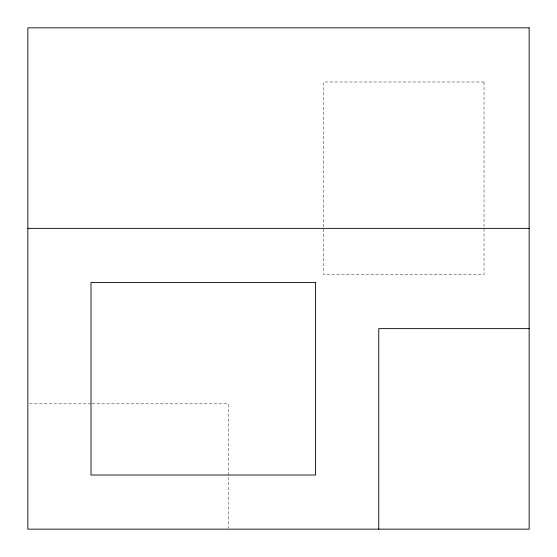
<?xml version="1.0" encoding="UTF-8"?>
<svg xmlns="http://www.w3.org/2000/svg" width="557" height="557" viewBox="0 0 557 557"><rect width="100%" height="100%" fill="white"/><g stroke="black" fill="none" stroke-linecap="round" stroke-linejoin="round"><path stroke-width="0.42" stroke-dasharray="2.79 2.09" d="M29.584 403.825L91.216 403.825M92.086 403.825L228.37 403.825L228.37 528.28M484.033 81.99L323.617 81.99L323.617 274.49L484.033 274.49L484.033 81.99"/><path stroke-width="0.84" d="M27.85 228.37L529.15 228.37M529.15 328.63L378.76 328.63L378.76 529.15M529.15 27.85L27.85 27.85L27.85 529.15L529.15 529.15L529.15 27.85M315.596 282.51L91.014 282.51L91.014 475.01L315.596 475.01L315.596 282.51"/></g></svg>
